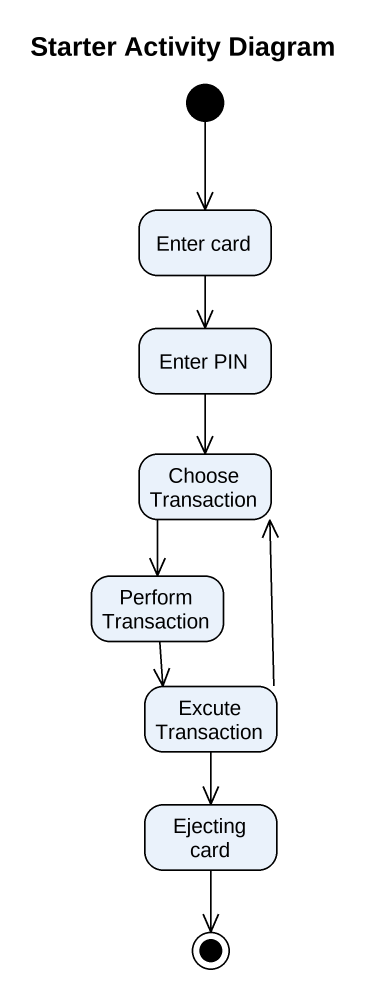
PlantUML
@startuml
title Starter Activity Diagram
hide empty description
state "Enter card" as Enter_card
state "Enter PIN" as Enter_PIN
state "Choose Transaction" as Choose_Transaction
state "Perform Transaction" as Perform_Transaction
state "Excute Transaction" as Excute_Transaction
state "Ejecting card" as Ejecting_card
[*] --> Enter_card
Enter_card --> Enter_PIN
Enter_PIN --> Choose_Transaction
Choose_Transaction --> Perform_Transaction
Perform_Transaction --> Excute_Transaction
Excute_Transaction -up-> Choose_Transaction
Excute_Transaction --> Ejecting_card
Ejecting_card --> [*]
@enduml
